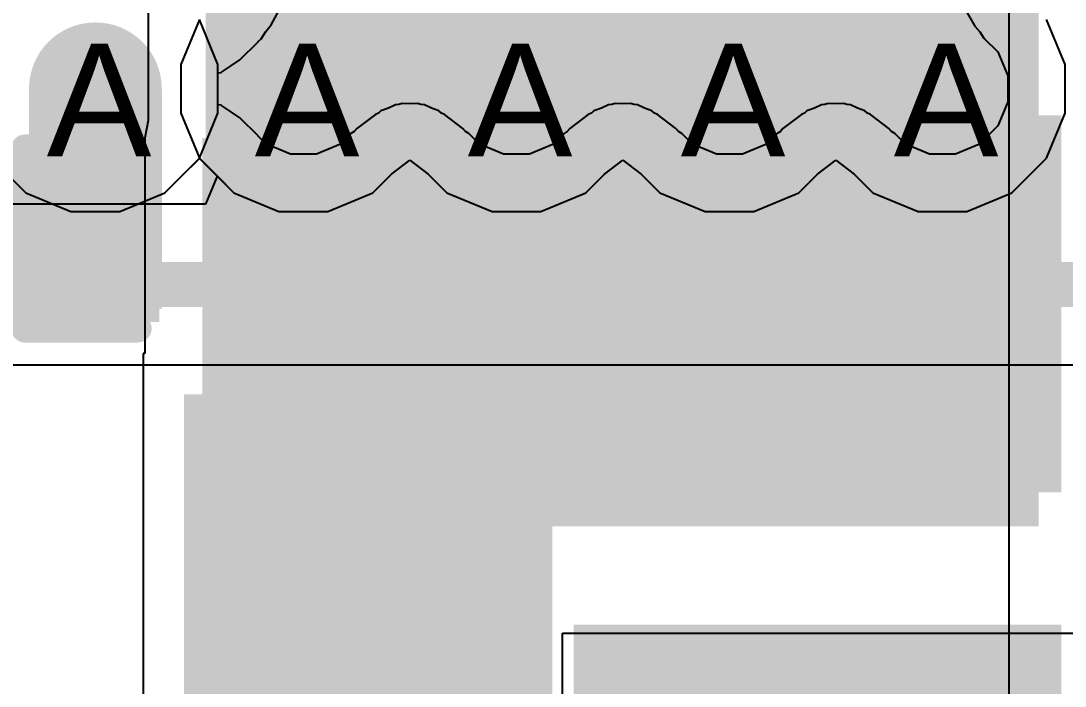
# Model space of a CAD drawing. Header units: inches. Extents: x 0 to 5271, y 0 to 5417.
# Drawn here: x 15.83 to 20.548, y 63.185 to 66.189 of the extents above; entities that cross this region are included whole.
import ezdxf

# ---------------------------------------------------------------- set-up
doc = ezdxf.new("R2010")
doc.units = ezdxf.units.IN
for name, color, linetype in [('Bottom Layer', 5, 'Continuous'), ('Bottom Overlay', 54, 'Continuous'), ('Bottom Paste', 16, 'Continuous'), ('Bottom Solder', 6, 'Continuous'), ('Drill Drawing', 1, 'Continuous'), ('L2_GND1', 16, 'Continuous'), ('L3_SIG1', 76, 'Continuous'), ('L4_PWR', 90, 'Continuous'), ('L5_GND2', 156, 'Continuous'), ('L6_SIG2', 130, 'Continuous'), ('L7_GND3', 216, 'Continuous'), ('Top Layer', 1, 'Continuous'), ('Via Holes', 16, 'Continuous')]:
    doc.layers.add(name, color=color, linetype=linetype)
doc.styles.add('Arial', font='', dxfattribs={"height": 0.2})
doc.styles.get('Arial').set_extended_font_data('Arial')

# ---------------------------------------------------------------- blocks, each defined once
blk = doc.blocks.new('SOT__223_B_194')
at = {"layer": 'Bottom Layer'}
for points in [[(-0.75, 4.05), (0.75, 4.05), (0.75, 2.05), (-0.75, 2.05)], [(1.55, 4.05), (3.05, 4.05), (3.05, 2.05), (1.55, 2.05)]]:
    blk.add_hatch(color=5, dxfattribs=at).paths.add_polyline_path(points)
at = {"layer": 'Bottom Paste'}
for points in [[(-0.75, 4.05), (0.75, 4.05), (0.75, 2.05), (-0.75, 2.05)], [(1.55, 4.05), (3.05, 4.05), (3.05, 2.05), (1.55, 2.05)]]:
    blk.add_hatch(color=16, dxfattribs=at).paths.add_polyline_path(points)
at = {"layer": 'Bottom Solder'}
for points in [[(-0.8516, 4.1516), (0.8516, 4.1516), (0.8516, 1.9484), (-0.8516, 1.9484)], [(1.4484, 4.1516), (3.1516, 4.1516), (3.1516, 1.9484), (1.4484, 1.9484)]]:
    blk.add_hatch(color=6, dxfattribs=at).paths.add_polyline_path(points)
blk = doc.blocks.new('____0402_B_236')
at = {"layer": 'Bottom Layer'}
for points in [[(-0.2413, 0.3175), (-0.2413, -0.3175), (-0.6985, -0.3175), (-0.6985, 0.3175)], [(0.6985, 0.3175), (0.6985, -0.3175), (0.2413, -0.3175), (0.2413, 0.3175)]]:
    blk.add_hatch(color=5, dxfattribs=at).paths.add_polyline_path(points)
at = {"layer": 'Bottom Paste'}
for points in [[(-0.2413, 0.3175), (-0.2413, -0.3175), (-0.6985, -0.3175), (-0.6985, 0.3175)], [(0.6985, 0.3175), (0.6985, -0.3175), (0.2413, -0.3175), (0.2413, 0.3175)]]:
    blk.add_hatch(color=16, dxfattribs=at).paths.add_polyline_path(points)
at = {"layer": 'Bottom Solder'}
for points in [[(-0.1813, 0.3775), (-0.1813, -0.3775), (-0.7585, -0.3775), (-0.7585, 0.3775)], [(0.7585, 0.3775), (0.7585, -0.3775), (0.1813, -0.3775), (0.1813, 0.3775)]]:
    blk.add_hatch(color=6, dxfattribs=at).paths.add_polyline_path(points)
at = {"layer": 'Bottom Overlay'}
for points in [[(-0.7874, -0.4064, 0.127, 0.127, 0), (-0.7874, 0.4064, 0.127, 0.127, 0)], [(-0.7874, 0.4064, 0.127, 0.127, 0), (-0.2794, 0.4064, 0.127, 0.127, 0)], [(0.2794, 0.4064, 0.127, 0.127, 0), (0.7874, 0.4064, 0.127, 0.127, 0)], [(0.7874, -0.4064, 0.127, 0.127, 0), (0.7874, 0.4064, 0.127, 0.127, 0)], [(-0.7874, -0.4064, 0.127, 0.127, 0), (-0.2794, -0.4064, 0.127, 0.127, 0)], [(0.2794, -0.4064, 0.127, 0.127, 0), (0.7874, -0.4064, 0.127, 0.127, 0)]]:
    blk.add_lwpolyline(points, format="xyseb", dxfattribs=at)
for points in [[(-0.8192, 0.4064, 0.0635, 0.0635, 1), (-0.7557, 0.4064, 0.0635, 0.0635, 1)], [(-0.8192, 0.4064, 0.0635, 0.0635, 1), (-0.7557, 0.4064, 0.0635, 0.0635, 1)], [(-0.3112, 0.4064, 0.0635, 0.0635, 1), (-0.2477, 0.4064, 0.0635, 0.0635, 1)], [(0.2476, 0.4064, 0.0635, 0.0635, 1), (0.3111, 0.4064, 0.0635, 0.0635, 1)], [(0.7556, 0.4064, 0.0635, 0.0635, 1), (0.8191, 0.4064, 0.0635, 0.0635, 1)], [(0.7556, 0.4064, 0.0635, 0.0635, 1), (0.8191, 0.4064, 0.0635, 0.0635, 1)], [(-0.8192, -0.4064, 0.0635, 0.0635, 1), (-0.7557, -0.4064, 0.0635, 0.0635, 1)], [(-0.8192, -0.4064, 0.0635, 0.0635, 1), (-0.7557, -0.4064, 0.0635, 0.0635, 1)], [(-0.3112, -0.4064, 0.0635, 0.0635, 1), (-0.2477, -0.4064, 0.0635, 0.0635, 1)], [(0.2476, -0.4064, 0.0635, 0.0635, 1), (0.3111, -0.4064, 0.0635, 0.0635, 1)], [(0.7556, -0.4064, 0.0635, 0.0635, 1), (0.8191, -0.4064, 0.0635, 0.0635, 1)], [(0.7556, -0.4064, 0.0635, 0.0635, 1), (0.8191, -0.4064, 0.0635, 0.0635, 1)]]:
    blk.add_lwpolyline(points, format="xyseb", close=True, dxfattribs=at)
blk = doc.blocks.new('C___0805_B_237')
at = {"layer": 'Bottom Layer'}
for points in [[(-1.524, 0.762), (-0.508, 0.762), (-0.508, -0.762), (-1.524, -0.762)], [(0.508, 0.762), (1.524, 0.762), (1.524, -0.762), (0.508, -0.762)]]:
    blk.add_hatch(color=5, dxfattribs=at).paths.add_polyline_path(points)
at = {"layer": 'Bottom Paste'}
for points in [[(-1.524, 0.762), (-0.508, 0.762), (-0.508, -0.762), (-1.524, -0.762)], [(0.508, 0.762), (1.524, 0.762), (1.524, -0.762), (0.508, -0.762)]]:
    blk.add_hatch(color=16, dxfattribs=at).paths.add_polyline_path(points)
at = {"layer": 'Bottom Solder'}
for points in [[(-1.594, 0.832), (-0.438, 0.832), (-0.438, -0.832), (-1.594, -0.832)], [(0.438, 0.832), (1.594, 0.832), (1.594, -0.832), (0.438, -0.832)]]:
    blk.add_hatch(color=6, dxfattribs=at).paths.add_polyline_path(points)
at = {"layer": 'Bottom Overlay'}
for points in [[(-1.6256, -0.8636, 0.127, 0.127, 0), (-1.6256, 0.8636, 0.127, 0.127, 0)], [(-1.6256, 0.8636, 0.127, 0.127, 0), (-0.6096, 0.8636, 0.127, 0.127, 0)], [(0.6096, 0.8636, 0.127, 0.127, 0), (1.6256, 0.8636, 0.127, 0.127, 0)], [(1.6256, -0.8636, 0.127, 0.127, 0), (1.6256, 0.8636, 0.127, 0.127, 0)], [(-1.6256, -0.8636, 0.127, 0.127, 0), (-0.6096, -0.8636, 0.127, 0.127, 0)], [(0.6096, -0.8636, 0.127, 0.127, 0), (1.6256, -0.8636, 0.127, 0.127, 0)]]:
    blk.add_lwpolyline(points, format="xyseb", dxfattribs=at)
for points in [[(-1.6573, 0.8636, 0.0635, 0.0635, 1), (-1.5938, 0.8636, 0.0635, 0.0635, 1)], [(-1.6573, 0.8636, 0.0635, 0.0635, 1), (-1.5938, 0.8636, 0.0635, 0.0635, 1)], [(-0.6413, 0.8636, 0.0635, 0.0635, 1), (-0.5778, 0.8636, 0.0635, 0.0635, 1)], [(0.5779, 0.8636, 0.0635, 0.0635, 1), (0.6414, 0.8636, 0.0635, 0.0635, 1)], [(1.5939, 0.8636, 0.0635, 0.0635, 1), (1.6574, 0.8636, 0.0635, 0.0635, 1)], [(1.5939, 0.8636, 0.0635, 0.0635, 1), (1.6574, 0.8636, 0.0635, 0.0635, 1)], [(-1.6573, -0.8636, 0.0635, 0.0635, 1), (-1.5938, -0.8636, 0.0635, 0.0635, 1)], [(-1.6573, -0.8636, 0.0635, 0.0635, 1), (-1.5938, -0.8636, 0.0635, 0.0635, 1)], [(-0.6413, -0.8636, 0.0635, 0.0635, 1), (-0.5778, -0.8636, 0.0635, 0.0635, 1)], [(0.5779, -0.8636, 0.0635, 0.0635, 1), (0.6414, -0.8636, 0.0635, 0.0635, 1)], [(1.5939, -0.8636, 0.0635, 0.0635, 1), (1.6574, -0.8636, 0.0635, 0.0635, 1)], [(1.5939, -0.8636, 0.0635, 0.0635, 1), (1.6574, -0.8636, 0.0635, 0.0635, 1)]]:
    blk.add_lwpolyline(points, format="xyseb", close=True, dxfattribs=at)

msp = doc.modelspace()

# ---------------------------------------------------------------- hatches: boundary and pattern name
at = {"layer": 'Bottom Layer'}
for points in [[(20.429, 65.2563), (20.429, 69.0357), (16.6651, 69.0357), (16.6651, 65.2563)], [(15.8669, 64.889), (16.468, 64.889), (16.468, 65.8825), (15.8669, 65.8825)], [(16.6495, 63.9064), (20.429, 63.9064), (20.429, 65.661), (16.6495, 65.661)]]:
    msp.add_hatch(color=5, dxfattribs=at).paths.add_polyline_path(points)
h = msp.add_hatch(color=5, dxfattribs=at)
edge = h.paths.add_edge_path()
edge.add_arc((16.1669, 65.8825), 0.3, 0, 360)
h = msp.add_hatch(color=5, dxfattribs=at)
edge = h.paths.add_edge_path()
edge.add_arc((17.1067, 65.8825), 0.3, 0, 360)
h = msp.add_hatch(color=5, dxfattribs=at)
edge = h.paths.add_edge_path()
edge.add_arc((18.0691, 65.8825), 0.3, 0, 360)
h = msp.add_hatch(color=5, dxfattribs=at)
edge = h.paths.add_edge_path()
edge.add_arc((19.0315, 65.8825), 0.3, 0, 360)
h = msp.add_hatch(color=5, dxfattribs=at)
edge = h.paths.add_edge_path()
edge.add_arc((19.9939, 65.8825), 0.3, 0, 360)
at = {"layer": 'L2_GND1'}
h = msp.add_hatch(color=16, dxfattribs=at)
edge = h.paths.add_edge_path()
edge.add_arc((16.1669, 65.8825), 0.3, 0, 360)
h = msp.add_hatch(color=16, dxfattribs=at)
edge = h.paths.add_edge_path()
edge.add_arc((17.1067, 65.8825), 0.3, 0, 360)
h = msp.add_hatch(color=16, dxfattribs=at)
edge = h.paths.add_edge_path()
edge.add_arc((18.0691, 65.8825), 0.3, 0, 360)
h = msp.add_hatch(color=16, dxfattribs=at)
edge = h.paths.add_edge_path()
edge.add_arc((19.0315, 65.8825), 0.3, 0, 360)
h = msp.add_hatch(color=16, dxfattribs=at)
edge = h.paths.add_edge_path()
edge.add_arc((19.9939, 65.8825), 0.3, 0, 360)
at = {"layer": 'L3_SIG1'}
h = msp.add_hatch(color=76, dxfattribs=at)
edge = h.paths.add_edge_path()
edge.add_arc((16.1669, 65.8825), 0.3, 0, 360)
h = msp.add_hatch(color=76, dxfattribs=at)
edge = h.paths.add_edge_path()
edge.add_arc((17.1067, 65.8825), 0.3, 0, 360)
h = msp.add_hatch(color=76, dxfattribs=at)
edge = h.paths.add_edge_path()
edge.add_arc((18.0691, 65.8825), 0.3, 0, 360)
h = msp.add_hatch(color=76, dxfattribs=at)
edge = h.paths.add_edge_path()
edge.add_arc((19.0315, 65.8825), 0.3, 0, 360)
h = msp.add_hatch(color=76, dxfattribs=at)
edge = h.paths.add_edge_path()
edge.add_arc((19.9939, 65.8825), 0.3, 0, 360)
at = {"layer": 'L4_PWR'}
h = msp.add_hatch(color=90, dxfattribs=at)
edge = h.paths.add_edge_path()
edge.add_arc((16.1669, 65.8825), 0.3, 0, 360)
h = msp.add_hatch(color=90, dxfattribs=at)
edge = h.paths.add_edge_path()
edge.add_arc((17.1067, 65.8825), 0.3, 0, 360)
h = msp.add_hatch(color=90, dxfattribs=at)
edge = h.paths.add_edge_path()
edge.add_arc((18.0691, 65.8825), 0.3, 0, 360)
h = msp.add_hatch(color=90, dxfattribs=at)
edge = h.paths.add_edge_path()
edge.add_arc((19.0315, 65.8825), 0.3, 0, 360)
h = msp.add_hatch(color=90, dxfattribs=at)
edge = h.paths.add_edge_path()
edge.add_arc((19.9939, 65.8825), 0.3, 0, 360)
at = {"layer": 'L5_GND2'}
h = msp.add_hatch(color=156, dxfattribs=at)
edge = h.paths.add_edge_path()
edge.add_arc((16.1669, 65.8825), 0.3, 0, 360)
h = msp.add_hatch(color=156, dxfattribs=at)
edge = h.paths.add_edge_path()
edge.add_arc((17.1067, 65.8825), 0.3, 0, 360)
h = msp.add_hatch(color=156, dxfattribs=at)
edge = h.paths.add_edge_path()
edge.add_arc((18.0691, 65.8825), 0.3, 0, 360)
h = msp.add_hatch(color=156, dxfattribs=at)
edge = h.paths.add_edge_path()
edge.add_arc((19.0315, 65.8825), 0.3, 0, 360)
h = msp.add_hatch(color=156, dxfattribs=at)
edge = h.paths.add_edge_path()
edge.add_arc((19.9939, 65.8825), 0.3, 0, 360)
at = {"layer": 'L6_SIG2'}
h = msp.add_hatch(color=130, dxfattribs=at)
edge = h.paths.add_edge_path()
edge.add_arc((16.1669, 65.8825), 0.3, 0, 360)
h = msp.add_hatch(color=130, dxfattribs=at)
edge = h.paths.add_edge_path()
edge.add_arc((17.1067, 65.8825), 0.3, 0, 360)
h = msp.add_hatch(color=130, dxfattribs=at)
edge = h.paths.add_edge_path()
edge.add_arc((18.0691, 65.8825), 0.3, 0, 360)
h = msp.add_hatch(color=130, dxfattribs=at)
edge = h.paths.add_edge_path()
edge.add_arc((19.0315, 65.8825), 0.3, 0, 360)
h = msp.add_hatch(color=130, dxfattribs=at)
edge = h.paths.add_edge_path()
edge.add_arc((19.9939, 65.8825), 0.3, 0, 360)
at = {"layer": 'L7_GND3'}
h = msp.add_hatch(color=216, dxfattribs=at)
edge = h.paths.add_edge_path()
edge.add_arc((16.1669, 65.8825), 0.3, 0, 360)
h = msp.add_hatch(color=216, dxfattribs=at)
edge = h.paths.add_edge_path()
edge.add_arc((17.1067, 65.8825), 0.3, 0, 360)
h = msp.add_hatch(color=216, dxfattribs=at)
edge = h.paths.add_edge_path()
edge.add_arc((18.0691, 65.8825), 0.3, 0, 360)
h = msp.add_hatch(color=216, dxfattribs=at)
edge = h.paths.add_edge_path()
edge.add_arc((19.0315, 65.8825), 0.3, 0, 360)
h = msp.add_hatch(color=216, dxfattribs=at)
edge = h.paths.add_edge_path()
edge.add_arc((19.9939, 65.8825), 0.3, 0, 360)
at = {"layer": 'Top Layer'}
h = msp.add_hatch(color=1, dxfattribs=at)
edge = h.paths.add_edge_path()
edge.add_arc((16.1669, 65.8825), 0.3, 0, 360)
h = msp.add_hatch(color=1, dxfattribs=at)
edge = h.paths.add_edge_path()
edge.add_arc((17.1067, 65.8825), 0.3, 0, 360)
h = msp.add_hatch(color=1, dxfattribs=at)
edge = h.paths.add_edge_path()
edge.add_arc((18.0691, 65.8825), 0.3, 0, 360)
h = msp.add_hatch(color=1, dxfattribs=at)
edge = h.paths.add_edge_path()
edge.add_arc((19.0315, 65.8825), 0.3, 0, 360)
h = msp.add_hatch(color=1, dxfattribs=at)
edge = h.paths.add_edge_path()
edge.add_arc((19.9939, 65.8825), 0.3, 0, 360)
at = {"layer": 'Via Holes'}
h = msp.add_hatch(color=7, dxfattribs=at)
edge = h.paths.add_edge_path()
edge.add_arc((16.1669, 65.8825), 0.15, 0, 360)
h = msp.add_hatch(color=7, dxfattribs=at)
edge = h.paths.add_edge_path()
edge.add_arc((17.1067, 65.8825), 0.15, 0, 360)
h = msp.add_hatch(color=7, dxfattribs=at)
edge = h.paths.add_edge_path()
edge.add_arc((18.0691, 65.8825), 0.15, 0, 360)
h = msp.add_hatch(color=7, dxfattribs=at)
edge = h.paths.add_edge_path()
edge.add_arc((19.0315, 65.8825), 0.15, 0, 360)
h = msp.add_hatch(color=7, dxfattribs=at)
edge = h.paths.add_edge_path()
edge.add_arc((19.9939, 65.8825), 0.15, 0, 360)

# ---------------------------------------------------------------- linework, layer by layer
at = {"layer": 'Bottom Layer'}
for p, q in [((16.4061, 67.5082), (16.4061, 65.7391)), ((16.4061, 65.7391), (16.3906, 65.661)), ((16.3906, 65.661), (16.3906, 64.6871)), ((16.3906, 64.6871), (16.3832, 64.6871)), ((16.3832, 64.6871), (16.3832, 62.6801)), ((18.2773, 62.4261), (18.2773, 63.4238)), ((18.2773, 63.4238), (20.955, 63.4238))]:
    msp.add_line(p, q, dxfattribs=at)
for points in [[(19.429, 64.911, 1.27, 1.27, 0), (19.429, 67.9806, 1.27, 1.27, 0)], [(17.1067, 63.7096, 0.635, 0.635, 0), (17.1067, 65.2065, 0.635, 0.635, 0)], [(18.7156, 65.2065, 0.635, 0.635, -0.198912), (19.429, 64.911, 0.635, 0.635, 0)], [(18.7156, 65.2065, 0.635, 0.635, -0.198912), (19.429, 64.911, 0.635, 0.635, 0)], [(18.7156, 65.2065, 0.635, 0.635, -0.198912), (19.429, 64.911, 0.635, 0.635, 0)], [(18.7156, 65.2065, 0.635, 0.635, -0.198912), (19.429, 64.911, 0.635, 0.635, 0)]]:
    msp.add_lwpolyline(points, format="xyseb", dxfattribs=at)
for points in [[(19.1115, 64.911, 0.635, 0.635, 1), (19.7465, 64.911, 0.635, 0.635, 1)], [(16.948, 65.2065, 0.3175, 0.3175, 1), (17.2655, 65.2065, 0.3175, 0.3175, 1)], [(18.5569, 65.2065, 0.3175, 0.3175, 1), (18.8744, 65.2065, 0.3175, 0.3175, 1)], [(18.5569, 65.2065, 0.3175, 0.3175, 1), (18.8744, 65.2065, 0.3175, 0.3175, 1)], [(18.5569, 65.2065, 0.3175, 0.3175, 1), (18.8744, 65.2065, 0.3175, 0.3175, 1)], [(18.5569, 65.2065, 0.3175, 0.3175, 1), (18.8744, 65.2065, 0.3175, 0.3175, 1)], [(19.2703, 64.911, 0.3175, 0.3175, 1), (19.5878, 64.911, 0.3175, 0.3175, 1)], [(19.2703, 64.911, 0.3175, 0.3175, 1), (19.5878, 64.911, 0.3175, 0.3175, 1)], [(19.2703, 64.911, 0.3175, 0.3175, 1), (19.5878, 64.911, 0.3175, 0.3175, 1)], [(19.2703, 64.911, 0.3175, 0.3175, 1), (19.5878, 64.911, 0.3175, 0.3175, 1)], [(16.948, 63.7096, 0.3175, 0.3175, 1), (17.2655, 63.7096, 0.3175, 0.3175, 1)]]:
    msp.add_lwpolyline(points, format="xyseb", close=True, dxfattribs=at)
at = {"layer": 'L2_GND1'}
for p, q in [((16.6371, 66.1963), (16.5527, 65.9927)), ((20.5479, 65.9927), (20.4635, 66.1963)), ((16.5527, 65.9927), (16.5527, 65.7723)), ((20.5479, 65.7723), (20.5479, 65.9927)), ((16.5527, 65.7723), (16.6371, 65.5687)), ((20.4635, 65.5687), (20.5479, 65.7723)), ((16.6371, 65.5687), (16.7929, 65.4128)), ((17.505, 65.4972), (17.5879, 65.5599)), ((17.5879, 65.5599), (17.6709, 65.4972)), ((18.4673, 65.4972), (18.5503, 65.5599)), ((18.5503, 65.5599), (18.6333, 65.4972)), ((19.4297, 65.4972), (19.5127, 65.5599)), ((19.5127, 65.5599), (19.5957, 65.4972)), ((20.3077, 65.4128), (20.4635, 65.5687)), ((17.4206, 65.4128), (17.505, 65.4972)), ((17.6709, 65.4972), (17.7553, 65.4128)), ((18.3829, 65.4128), (18.4673, 65.4972)), ((18.6333, 65.4972), (18.7177, 65.4128)), ((19.3453, 65.4128), (19.4297, 65.4972)), ((19.5957, 65.4972), (19.6801, 65.4128)), ((16.7929, 65.4128), (16.9965, 65.3285)), ((17.2169, 65.3285), (17.4206, 65.4128)), ((17.7553, 65.4128), (17.9589, 65.3285)), ((18.1793, 65.3285), (18.3829, 65.4128)), ((18.7177, 65.4128), (18.9213, 65.3285)), ((19.1417, 65.3285), (19.3453, 65.4128)), ((19.6801, 65.4128), (19.8837, 65.3285)), ((20.1041, 65.3285), (20.3077, 65.4128)), ((16.9965, 65.3285), (17.2169, 65.3285)), ((17.9589, 65.3285), (18.1793, 65.3285)), ((18.9213, 65.3285), (19.1417, 65.3285)), ((19.8837, 65.3285), (20.1041, 65.3285))]:
    msp.add_line(p, q, dxfattribs=at)
at = {"layer": 'L3_SIG1'}
for p, q in [((20.2946, 67.4369), (20.2946, 52.6631)), ((16.7209, 65.9927), (16.6366, 66.1963)), ((16.7209, 65.7723), (16.7209, 65.9927)), ((16.6366, 65.5687), (16.7209, 65.7723)), ((15.6973, 65.5687), (15.8531, 65.4128)), ((16.4808, 65.4128), (16.6366, 65.5687)), ((15.8531, 65.4128), (16.0567, 65.3285)), ((16.2771, 65.3285), (16.4808, 65.4128)), ((16.0567, 65.3285), (16.2771, 65.3285))]:
    msp.add_line(p, q, dxfattribs=at)
for points in [[(17.1067, 65.8825, 0.508, 0.508, 0), (17.9771, 65.0121, 0.508, 0.508, 0)], [(17.9771, 58.6161, 0.508, 0.508, 0), (17.9771, 65.0121, 0.508, 0.508, 0)]]:
    msp.add_lwpolyline(points, format="xyseb", dxfattribs=at)
for points in [[(16.9797, 65.8825, 0.254, 0.254, 1), (17.2337, 65.8825, 0.254, 0.254, 1)], [(17.8501, 65.0121, 0.254, 0.254, 1), (18.1041, 65.0121, 0.254, 0.254, 1)], [(17.8501, 65.0121, 0.254, 0.254, 1), (18.1041, 65.0121, 0.254, 0.254, 1)]]:
    msp.add_lwpolyline(points, format="xyseb", close=True, dxfattribs=at)
at = {"layer": 'L4_PWR'}
for p, q in [((16.9616, 66.1711), (17.0071, 66.258)), ((20.0949, 66.2446), (20.1405, 66.1656)), ((20.5479, 65.9927), (20.4635, 66.1963)), ((16.937, 66.1408), (16.9616, 66.1711)), ((20.1405, 66.1656), (20.1628, 66.1401)), ((16.9029, 66.0959), (16.9153, 66.1083)), ((16.9153, 66.1083), (16.937, 66.1408)), ((20.1628, 66.1401), (20.1817, 66.1119)), ((20.1817, 66.1119), (20.244, 66.0496)), ((16.8194, 66.0129), (16.9024, 66.0954)), ((16.9024, 66.0954), (16.9026, 66.0957)), ((16.9026, 66.0957), (16.9029, 66.0959)), ((16.7779, 65.9853), (16.8194, 66.0129)), ((20.244, 66.0496), (20.2889, 65.9412)), ((16.7209, 65.9542), (16.7352, 65.957)), ((16.7352, 65.957), (16.7359, 65.9574)), ((16.7359, 65.9574), (16.7366, 65.9576)), ((16.7366, 65.9576), (16.7779, 65.9853)), ((20.5479, 65.7723), (20.5479, 65.9927)), ((16.7209, 65.8108), (16.7209, 65.9542)), ((20.2889, 65.9412), (20.2889, 65.8238)), ((17.5523, 65.8164), (17.5379, 65.8115)), ((17.5879, 65.8144), (17.5523, 65.8164)), ((17.6236, 65.8164), (17.5879, 65.8144)), ((17.638, 65.8115), (17.6236, 65.8164)), ((18.5147, 65.8164), (18.5003, 65.8115)), ((18.5503, 65.8144), (18.5147, 65.8164)), ((18.586, 65.8164), (18.5503, 65.8144)), ((18.6003, 65.8115), (18.586, 65.8164)), ((19.477, 65.8164), (19.4627, 65.8115)), ((19.5127, 65.8144), (19.477, 65.8164)), ((19.5484, 65.8164), (19.5127, 65.8144)), ((19.5627, 65.8115), (19.5484, 65.8164)), ((20.2889, 65.8238), (20.244, 65.7154)), ((16.7352, 65.808), (16.7209, 65.8108)), ((16.7359, 65.8075), (16.7352, 65.808)), ((16.7366, 65.8074), (16.7359, 65.8075)), ((16.7779, 65.7797), (16.7366, 65.8074)), ((16.8194, 65.7521), (16.7779, 65.7797)), ((17.4455, 65.7732), (17.4318, 65.7665)), ((17.4568, 65.7833), (17.4455, 65.7732)), ((17.4906, 65.795), (17.4568, 65.7833)), ((17.5227, 65.8106), (17.4906, 65.795)), ((17.5379, 65.8115), (17.5227, 65.8106)), ((17.6532, 65.8106), (17.638, 65.8115)), ((17.6853, 65.795), (17.6532, 65.8106)), ((17.719, 65.7833), (17.6853, 65.795)), ((17.7304, 65.7732), (17.719, 65.7833)), ((17.7441, 65.7665), (17.7304, 65.7732)), ((18.4078, 65.7732), (18.3941, 65.7665)), ((18.4192, 65.7833), (18.4078, 65.7732)), ((18.4529, 65.795), (18.4192, 65.7833)), ((18.4851, 65.8106), (18.4529, 65.795)), ((18.5003, 65.8115), (18.4851, 65.8106)), ((18.6155, 65.8106), (18.6003, 65.8115)), ((18.6477, 65.795), (18.6155, 65.8106)), ((18.6814, 65.7833), (18.6477, 65.795)), ((18.6928, 65.7732), (18.6814, 65.7833)), ((18.7065, 65.7665), (18.6928, 65.7732)), ((19.3702, 65.7732), (19.3565, 65.7665)), ((19.3816, 65.7833), (19.3702, 65.7732)), ((19.4153, 65.795), (19.3816, 65.7833)), ((19.4475, 65.8106), (19.4153, 65.795)), ((19.4627, 65.8115), (19.4475, 65.8106)), ((19.5779, 65.8106), (19.5627, 65.8115)), ((19.6101, 65.795), (19.5779, 65.8106)), ((19.6438, 65.7833), (19.6101, 65.795)), ((19.6552, 65.7732), (19.6438, 65.7833)), ((19.6689, 65.7665), (19.6552, 65.7732)), ((20.4635, 65.5687), (20.5479, 65.7723)), ((16.9024, 65.6696), (16.8194, 65.7521)), ((17.4318, 65.7665), (17.3488, 65.7038)), ((17.8271, 65.7038), (17.7441, 65.7665)), ((18.3941, 65.7665), (18.3112, 65.7038)), ((18.7894, 65.7038), (18.7065, 65.7665)), ((19.3565, 65.7665), (19.2736, 65.7038)), ((19.7518, 65.7038), (19.6689, 65.7665)), ((17.3218, 65.6803), (17.2739, 65.6324)), ((17.3368, 65.6904), (17.3218, 65.6803)), ((17.3488, 65.7038), (17.3368, 65.6904)), ((17.839, 65.6904), (17.8271, 65.7038)), ((17.854, 65.6803), (17.839, 65.6904)), ((17.902, 65.6324), (17.854, 65.6803)), ((18.2842, 65.6803), (18.2362, 65.6324)), ((18.2992, 65.6904), (18.2842, 65.6803)), ((18.3112, 65.7038), (18.2992, 65.6904)), ((18.8014, 65.6904), (18.7894, 65.7038)), ((18.8164, 65.6803), (18.8014, 65.6904)), ((18.8644, 65.6324), (18.8164, 65.6803)), ((19.2466, 65.6803), (19.1986, 65.6324)), ((19.2616, 65.6904), (19.2466, 65.6803)), ((19.2736, 65.7038), (19.2616, 65.6904)), ((19.7638, 65.6904), (19.7518, 65.7038)), ((19.7788, 65.6803), (19.7638, 65.6904)), ((19.8268, 65.6324), (19.7788, 65.6803)), ((20.244, 65.7154), (20.161, 65.6324)), ((16.9026, 65.6693), (16.9024, 65.6696)), ((16.9029, 65.6691), (16.9026, 65.6693)), ((16.9396, 65.6324), (16.9029, 65.6691)), ((17.0481, 65.5875), (16.9396, 65.6324)), ((17.2739, 65.6324), (17.1654, 65.5875)), ((18.0104, 65.5875), (17.902, 65.6324)), ((18.2362, 65.6324), (18.1278, 65.5875)), ((18.9728, 65.5875), (18.8644, 65.6324)), ((19.1986, 65.6324), (19.0902, 65.5875)), ((19.9352, 65.5875), (19.8268, 65.6324)), ((20.161, 65.6324), (20.0526, 65.5875)), ((17.1654, 65.5875), (17.0481, 65.5875)), ((18.1278, 65.5875), (18.0104, 65.5875)), ((19.0902, 65.5875), (18.9728, 65.5875)), ((20.0526, 65.5875), (19.9352, 65.5875)), ((15.6973, 65.5687), (15.8531, 65.4128)), ((16.5539, 65.4859), (16.6368, 65.5684)), ((16.6368, 65.5684), (16.7198, 65.4859)), ((17.505, 65.4972), (17.5879, 65.5599)), ((17.5879, 65.5599), (17.6709, 65.4972)), ((18.4673, 65.4972), (18.5503, 65.5599)), ((18.5503, 65.5599), (18.6333, 65.4972)), ((19.4297, 65.4972), (19.5127, 65.5599)), ((19.5127, 65.5599), (19.5957, 65.4972)), ((20.3077, 65.4128), (20.4635, 65.5687)), ((16.4808, 65.4128), (16.5539, 65.4859)), ((16.7198, 65.4859), (16.7929, 65.4128)), ((17.4206, 65.4128), (17.505, 65.4972)), ((17.6709, 65.4972), (17.7553, 65.4128)), ((18.3829, 65.4128), (18.4673, 65.4972)), ((18.6333, 65.4972), (18.7177, 65.4128)), ((19.3453, 65.4128), (19.4297, 65.4972)), ((19.5957, 65.4972), (19.6801, 65.4128)), ((15.8531, 65.4128), (16.0567, 65.3285)), ((16.2771, 65.3285), (16.4808, 65.4128)), ((16.7929, 65.4128), (16.9965, 65.3285)), ((17.2169, 65.3285), (17.4206, 65.4128)), ((17.7553, 65.4128), (17.9589, 65.3285)), ((18.1793, 65.3285), (18.3829, 65.4128)), ((18.7177, 65.4128), (18.9213, 65.3285)), ((19.1417, 65.3285), (19.3453, 65.4128)), ((19.6801, 65.4128), (19.8837, 65.3285)), ((20.1041, 65.3285), (20.3077, 65.4128)), ((16.0567, 65.3285), (16.2771, 65.3285)), ((16.9965, 65.3285), (17.2169, 65.3285)), ((17.9589, 65.3285), (18.1793, 65.3285)), ((18.9213, 65.3285), (19.1417, 65.3285)), ((19.8837, 65.3285), (20.1041, 65.3285))]:
    msp.add_line(p, q, dxfattribs=at)
at = {"layer": 'L5_GND2'}
for p, q in [((16.6371, 66.1963), (16.5527, 65.9927)), ((20.5479, 65.9927), (20.4635, 66.1963)), ((16.5527, 65.9927), (16.5527, 65.7723)), ((20.5479, 65.7723), (20.5479, 65.9927)), ((16.5527, 65.7723), (16.6371, 65.5687)), ((20.4635, 65.5687), (20.5479, 65.7723)), ((16.6371, 65.5687), (16.7929, 65.4128)), ((17.505, 65.4972), (17.5879, 65.5599)), ((17.5879, 65.5599), (17.6709, 65.4972)), ((18.4673, 65.4972), (18.5503, 65.5599)), ((18.5503, 65.5599), (18.6333, 65.4972)), ((19.4297, 65.4972), (19.5127, 65.5599)), ((19.5127, 65.5599), (19.5957, 65.4972)), ((20.3077, 65.4128), (20.4635, 65.5687)), ((17.4206, 65.4128), (17.505, 65.4972)), ((17.6709, 65.4972), (17.7553, 65.4128)), ((18.3829, 65.4128), (18.4673, 65.4972)), ((18.6333, 65.4972), (18.7177, 65.4128)), ((19.3453, 65.4128), (19.4297, 65.4972)), ((19.5957, 65.4972), (19.6801, 65.4128)), ((16.7929, 65.4128), (16.9965, 65.3285)), ((17.2169, 65.3285), (17.4206, 65.4128)), ((17.7553, 65.4128), (17.9589, 65.3285)), ((18.1793, 65.3285), (18.3829, 65.4128)), ((18.7177, 65.4128), (18.9213, 65.3285)), ((19.1417, 65.3285), (19.3453, 65.4128)), ((19.6801, 65.4128), (19.8837, 65.3285)), ((20.1041, 65.3285), (20.3077, 65.4128)), ((16.9965, 65.3285), (17.2169, 65.3285)), ((17.9589, 65.3285), (18.1793, 65.3285)), ((18.9213, 65.3285), (19.1417, 65.3285)), ((19.8837, 65.3285), (20.1041, 65.3285))]:
    msp.add_line(p, q, dxfattribs=at)
at = {"layer": 'L6_SIG2'}
for p, q in [((16.6371, 66.1963), (16.5527, 65.9927)), ((16.5527, 65.9927), (16.5527, 65.7723)), ((16.5527, 65.7723), (16.6371, 65.5687)), ((16.6371, 65.5687), (16.7176, 65.4882)), ((16.7176, 65.4882), (16.665, 65.3612)), ((16.665, 65.3612), (14.5083, 65.3612)), ((14.3581, 64.636), (26.8236, 64.636))]:
    msp.add_line(p, q, dxfattribs=at)
msp.add_lwpolyline([(14.3581, 64.9986, 0.2032, 0.2032, 0), (30.353, 64.9986, 0.2032, 0.2032, 0)], format="xyseb", dxfattribs=at)
at = {"layer": 'L7_GND3'}
for p, q in [((16.6371, 66.1963), (16.5527, 65.9927)), ((20.5479, 65.9927), (20.4635, 66.1963)), ((16.5527, 65.9927), (16.5527, 65.7723)), ((20.5479, 65.7723), (20.5479, 65.9927)), ((16.5527, 65.7723), (16.6371, 65.5687)), ((20.4635, 65.5687), (20.5479, 65.7723)), ((16.6371, 65.5687), (16.7929, 65.4128)), ((17.505, 65.4972), (17.5879, 65.5599)), ((17.5879, 65.5599), (17.6709, 65.4972)), ((18.4673, 65.4972), (18.5503, 65.5599)), ((18.5503, 65.5599), (18.6333, 65.4972)), ((19.4297, 65.4972), (19.5127, 65.5599)), ((19.5127, 65.5599), (19.5957, 65.4972)), ((20.3077, 65.4128), (20.4635, 65.5687)), ((17.4206, 65.4128), (17.505, 65.4972)), ((17.6709, 65.4972), (17.7553, 65.4128)), ((18.3829, 65.4128), (18.4673, 65.4972)), ((18.6333, 65.4972), (18.7177, 65.4128)), ((19.3453, 65.4128), (19.4297, 65.4972)), ((19.5957, 65.4972), (19.6801, 65.4128)), ((16.7929, 65.4128), (16.9965, 65.3285)), ((17.2169, 65.3285), (17.4206, 65.4128)), ((17.7553, 65.4128), (17.9589, 65.3285)), ((18.1793, 65.3285), (18.3829, 65.4128)), ((18.7177, 65.4128), (18.9213, 65.3285)), ((19.1417, 65.3285), (19.3453, 65.4128)), ((19.6801, 65.4128), (19.8837, 65.3285)), ((20.1041, 65.3285), (20.3077, 65.4128)), ((16.9965, 65.3285), (17.2169, 65.3285)), ((17.9589, 65.3285), (18.1793, 65.3285)), ((18.9213, 65.3285), (19.1417, 65.3285)), ((19.8837, 65.3285), (20.1041, 65.3285))]:
    msp.add_line(p, q, dxfattribs=at)
at = {"layer": 'Top Layer'}
for p, q in [((16.6371, 66.1963), (16.5527, 65.9927)), ((20.5479, 65.9927), (20.4635, 66.1963)), ((16.5527, 65.9927), (16.5527, 65.7723)), ((20.5479, 65.7723), (20.5479, 65.9927)), ((16.5527, 65.7723), (16.6371, 65.5687)), ((20.4635, 65.5687), (20.5479, 65.7723)), ((16.6371, 65.5687), (16.7929, 65.4128)), ((17.505, 65.4972), (17.5879, 65.5599)), ((17.5879, 65.5599), (17.6709, 65.4972)), ((18.4673, 65.4972), (18.5503, 65.5599)), ((18.5503, 65.5599), (18.6333, 65.4972)), ((19.4297, 65.4972), (19.5127, 65.5599)), ((19.5127, 65.5599), (19.5957, 65.4972)), ((20.3077, 65.4128), (20.4635, 65.5687)), ((17.4206, 65.4128), (17.505, 65.4972)), ((17.6709, 65.4972), (17.7553, 65.4128)), ((18.3829, 65.4128), (18.4673, 65.4972)), ((18.6333, 65.4972), (18.7177, 65.4128)), ((19.3453, 65.4128), (19.4297, 65.4972)), ((19.5957, 65.4972), (19.6801, 65.4128)), ((16.7929, 65.4128), (16.9965, 65.3285)), ((17.2169, 65.3285), (17.4206, 65.4128)), ((17.7553, 65.4128), (17.9589, 65.3285)), ((18.1793, 65.3285), (18.3829, 65.4128)), ((18.7177, 65.4128), (18.9213, 65.3285)), ((19.1417, 65.3285), (19.3453, 65.4128)), ((19.6801, 65.4128), (19.8837, 65.3285)), ((20.1041, 65.3285), (20.3077, 65.4128)), ((16.9965, 65.3285), (17.2169, 65.3285)), ((17.9589, 65.3285), (18.1793, 65.3285)), ((18.9213, 65.3285), (19.1417, 65.3285)), ((19.8837, 65.3285), (20.1041, 65.3285))]:
    msp.add_line(p, q, dxfattribs=at)

# ---------------------------------------------------------------- block references
at = {"rotation": 90}
msp.add_blockref('SOT__223_B_194', (22.479, 62.611), dxfattribs=at)
for name, p in [('____0402_B_236', (16.6369, 65.2065)), ('C___0805_B_237', (16.1292, 63.6711))]:
    msp.add_blockref(name, p)

# ---------------------------------------------------------------- texts
at = {"layer": 'Drill Drawing', "style": 'Arial'}
for p in [(15.9469, 65.5778), (16.8867, 65.5778), (17.849, 65.5778), (18.8114, 65.5778), (19.7738, 65.5778)]:
    msp.add_text('A', height=0.508, dxfattribs=at).set_placement(p)

doc.saveas('drawing.dxf')
